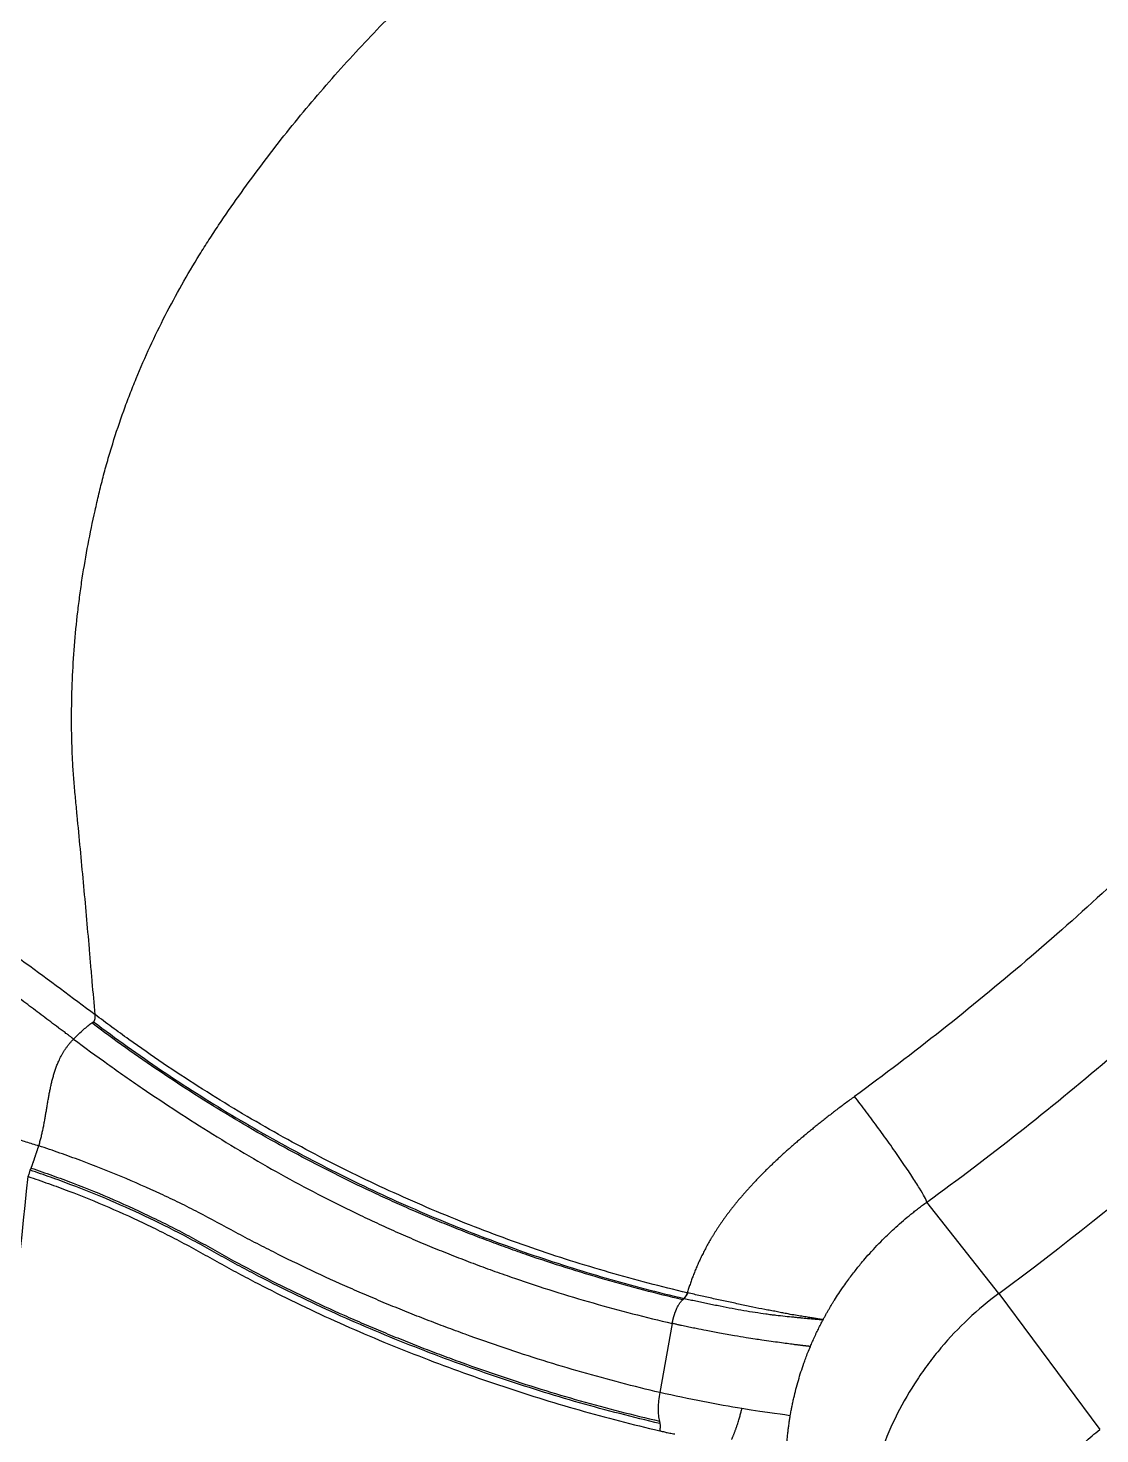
# Model space of a CAD drawing. Extents: x 409 to 498, y 628 to 778.
# Drawn here: x 424.13 to 436.64, y 697.98 to 714.4 of the extents above; entities that cross this region are included whole.
import ezdxf

# ---------------------------------------------------------------- set-up
doc = ezdxf.new("R2010")
doc.units = 0
doc.header["$MEASUREMENT"] = 0
doc.layers.add('1', color=4, linetype='Continuous')
doc.layers.add('GEOMETRY', color=4, linetype='Continuous', lineweight=25)

# ---------------------------------------------------------------- blocks, each defined once
blk = doc.blocks.new('2026_PULSE')
at = {"layer": 'GEOMETRY'}
for p, q in [((16.296, 57.817), (16.316, 57.83)), ((26.889, 54.657), (26.047, 55.724)), ((26.889, 54.657), (28.067, 53.066)), ((23.073, 54.307), (22.928, 53.5)), ((22.923, 53.165), (22.93, 53.137))]:
    blk.add_line(p, q, dxfattribs=at)
at = {"layer": 'GEOMETRY', "flags": 128}
blk.add_lwpolyline([(15.577, 56.095), (15.582, 56.108), (15.587, 56.121)], dxfattribs=at)
at = {"layer": 'GEOMETRY'}
blk.add_arc((4.223, 85.257), 38.08, 306.5278, 323.1364, dxfattribs=at)
for points, knots in [([(27.652, 77.976), (27.386, 77.991), (27.12, 77.998), (26.719, 77.996), (26.586, 77.994), (26.385, 77.987), (26.318, 77.985), (26.185, 77.978), (26.118, 77.974), (25.517, 77.937), (24.989, 77.872), (24.205, 77.731), (23.946, 77.677), (23.623, 77.6), (23.558, 77.584), (23.429, 77.551), (23.365, 77.534), (23.171, 77.483), (23.042, 77.446), (22.656, 77.331), (22.399, 77.247), (22.078, 77.132), (22.014, 77.108), (21.886, 77.06), (21.822, 77.036), (21.63, 76.961), (21.503, 76.909), (21.124, 76.749), (20.874, 76.636), (20.381, 76.396), (20.138, 76.27), (19.777, 76.071), (19.658, 76.003), (19.421, 75.864), (19.303, 75.792), (19.069, 75.647), (18.953, 75.572), (18.723, 75.42), (18.608, 75.343), (18.267, 75.106), (18.043, 74.941), (17.768, 74.729), (17.713, 74.686), (17.603, 74.599), (17.549, 74.556), (17.387, 74.424), (17.28, 74.335), (16.753, 73.886), (16.35, 73.508), (15.585, 72.717), (15.221, 72.303), (14.705, 71.656), (14.538, 71.436), (14.295, 71.099), (14.215, 70.985), (14.098, 70.813), (14.059, 70.755), (13.982, 70.639), (13.943, 70.581), (13.83, 70.405), (13.756, 70.288), (13.612, 70.051), (13.541, 69.932), (13.335, 69.574), (13.205, 69.332), (12.958, 68.845), (12.841, 68.598), (12.621, 68.102), (12.518, 67.851), (12.325, 67.345), (12.236, 67.09), (12.113, 66.703), (12.073, 66.573), (12.017, 66.378), (11.999, 66.313), (11.963, 66.183), (11.946, 66.118), (11.913, 65.988), (11.896, 65.923), (11.865, 65.793), (11.849, 65.728), (11.805, 65.533), (11.777, 65.402), (11.699, 65.011), (11.654, 64.749), (11.543, 63.96), (11.5, 63.43), (11.484, 62.763), (11.483, 62.629), (11.485, 62.361), (11.488, 62.227), (11.502, 61.825), (11.52, 61.557), (11.546, 61.289)], [0, 0, 0, 0, 0.03125, 0.03125, 0.046875, 0.046875, 0.054687, 0.054687, 0.0625, 0.0625, 0.125, 0.125, 0.15625, 0.15625, 0.164062, 0.164062, 0.171875, 0.171875, 0.1875, 0.1875, 0.21875, 0.21875, 0.226562, 0.226562, 0.234375, 0.234375, 0.25, 0.25, 0.28125, 0.28125, 0.3125, 0.3125, 0.328125, 0.328125, 0.34375, 0.34375, 0.359375, 0.359375, 0.375, 0.375, 0.40625, 0.40625, 0.414062, 0.414062, 0.421875, 0.421875, 0.4375, 0.4375, 0.5, 0.5, 0.5625, 0.5625, 0.59375, 0.59375, 0.609375, 0.609375, 0.617187, 0.617187, 0.625, 0.625, 0.640625, 0.640625, 0.65625, 0.65625, 0.6875, 0.6875, 0.71875, 0.71875, 0.75, 0.75, 0.78125, 0.78125, 0.796875, 0.796875, 0.804688, 0.804688, 0.8125, 0.8125, 0.820313, 0.820313, 0.828125, 0.828125, 0.84375, 0.84375, 0.875, 0.875, 0.9375, 0.9375, 0.953125, 0.953125, 0.96875, 0.96875, 1, 1, 1, 1]), ([(16.334, 57.915), (16.323, 58.042), (16.312, 58.17), (16.295, 58.363), (16.289, 58.427), (16.278, 58.555), (16.273, 58.619), (16.245, 58.941), (16.222, 59.2), (16.174, 59.719), (16.15, 59.979), (16.118, 60.306), (16.112, 60.372), (16.099, 60.503), (16.093, 60.568), (16.083, 60.7), (16.078, 60.766), (16.07, 60.898), (16.067, 60.964), (16.063, 61.096), (16.061, 61.162), (16.059, 61.295), (16.059, 61.361), (16.06, 61.56), (16.063, 61.693), (16.08, 62.09), (16.101, 62.354), (16.139, 62.683), (16.148, 62.749), (16.165, 62.881), (16.174, 62.946), (16.205, 63.144), (16.227, 63.275), (16.277, 63.537), (16.304, 63.668), (16.348, 63.865), (16.363, 63.93), (16.394, 64.061), (16.41, 64.126), (16.444, 64.257), (16.462, 64.322), (16.499, 64.453), (16.519, 64.518), (16.579, 64.712), (16.622, 64.84), (16.691, 65.031), (16.715, 65.094), (16.751, 65.189), (16.763, 65.22), (16.788, 65.283), (16.801, 65.314), (16.865, 65.47), (16.919, 65.594), (17.089, 65.961), (17.213, 66.202), (17.413, 66.557), (17.482, 66.674), (17.59, 66.848), (17.626, 66.906), (17.701, 67.021), (17.738, 67.078), (17.853, 67.249), (17.932, 67.363), (18.092, 67.588), (18.173, 67.7), (18.421, 68.031), (18.591, 68.247), (18.942, 68.67), (19.122, 68.877), (19.492, 69.282), (19.682, 69.48), (20.072, 69.867), (20.271, 70.057), (20.681, 70.426), (20.89, 70.606), (21.158, 70.826), (21.212, 70.869), (21.321, 70.956), (21.375, 70.999), (21.539, 71.126), (21.648, 71.209), (21.87, 71.372), (21.981, 71.452), (22.15, 71.57), (22.206, 71.609), (22.319, 71.686), (22.376, 71.724), (22.547, 71.837), (22.662, 71.91), (22.895, 72.051), (23.013, 72.119), (23.37, 72.315), (23.614, 72.437), (23.925, 72.577), (23.987, 72.604), (24.113, 72.657), (24.177, 72.683), (24.367, 72.759), (24.495, 72.806), (24.751, 72.895), (24.879, 72.937), (25.072, 72.994), (25.137, 73.012), (25.266, 73.047), (25.331, 73.064), (25.655, 73.144), (25.916, 73.2), (26.309, 73.271), (26.44, 73.293), (26.604, 73.316), (26.637, 73.321), (26.703, 73.33), (26.736, 73.334), (26.835, 73.346), (26.901, 73.354), (27.099, 73.375), (27.231, 73.387), (27.431, 73.401), (27.497, 73.405), (27.63, 73.412), (27.696, 73.415), (28.028, 73.425), (28.291, 73.424), (28.683, 73.406), (28.814, 73.398), (29.009, 73.381), (29.074, 73.375), (29.203, 73.361), (29.268, 73.353), (29.462, 73.329), (29.591, 73.312), (29.849, 73.275), (29.977, 73.256), (30.233, 73.218), (30.361, 73.199), (30.617, 73.162), (30.744, 73.143), (31.126, 73.088), (31.38, 73.052), (31.633, 73.016)], [0, 0, 0, 0, 0.015625, 0.015625, 0.023437, 0.023437, 0.03125, 0.03125, 0.0625, 0.0625, 0.09375, 0.09375, 0.101562, 0.101562, 0.109375, 0.109375, 0.117187, 0.117187, 0.125, 0.125, 0.132812, 0.132812, 0.140625, 0.140625, 0.15625, 0.15625, 0.1875, 0.1875, 0.195312, 0.195312, 0.203125, 0.203125, 0.21875, 0.21875, 0.234375, 0.234375, 0.242188, 0.242188, 0.25, 0.25, 0.257813, 0.257813, 0.265625, 0.265625, 0.28125, 0.28125, 0.289062, 0.289062, 0.292969, 0.292969, 0.296875, 0.296875, 0.3125, 0.3125, 0.34375, 0.34375, 0.359375, 0.359375, 0.367188, 0.367188, 0.375, 0.375, 0.390625, 0.390625, 0.40625, 0.40625, 0.4375, 0.4375, 0.46875, 0.46875, 0.5, 0.5, 0.53125, 0.53125, 0.5625, 0.5625, 0.570313, 0.570313, 0.578125, 0.578125, 0.59375, 0.59375, 0.609375, 0.609375, 0.617188, 0.617188, 0.625, 0.625, 0.640625, 0.640625, 0.65625, 0.65625, 0.6875, 0.6875, 0.695313, 0.695313, 0.703125, 0.703125, 0.71875, 0.71875, 0.734375, 0.734375, 0.742187, 0.742187, 0.75, 0.75, 0.78125, 0.78125, 0.796875, 0.796875, 0.800781, 0.800781, 0.804687, 0.804687, 0.8125, 0.8125, 0.828125, 0.828125, 0.835937, 0.835937, 0.84375, 0.84375, 0.875, 0.875, 0.890625, 0.890625, 0.898437, 0.898437, 0.90625, 0.90625, 0.921875, 0.921875, 0.9375, 0.9375, 0.953125, 0.953125, 0.96875, 0.96875, 1, 1, 1, 1]), ([(32.398, 64.107), (31.889, 63.42), (31.356, 62.757), (30.247, 61.475), (29.669, 60.856), (28.47, 59.665), (27.848, 59.091), (26.559, 57.99), (25.893, 57.462), (25.203, 56.957)], [0, 0, 0, 0, 0.25, 0.25, 0.5, 0.5, 0.75, 0.75, 1, 1, 1, 1]), ([(26.047, 55.724), (26.775, 56.253), (27.478, 56.808), (28.837, 57.965), (29.492, 58.569), (30.755, 59.823), (31.363, 60.475), (32.53, 61.827), (33.089, 62.528), (33.624, 63.254)], [0, 0, 0, 0, 0.25, 0.25, 0.5, 0.5, 0.75, 0.75, 1, 1, 1, 1]), ([(11.546, 61.289), (11.548, 61.288), (11.576, 61.27), (11.664, 61.212), (11.84, 61.095), (12.098, 60.922), (12.397, 60.721), (12.73, 60.494), (13.091, 60.246), (13.473, 59.981), (14.003, 59.611), (14.689, 59.124), (15.521, 58.521), (16.066, 58.116), (16.334, 57.915)], [0, 0, 0, 0, 0.0017715, 0.0330215, 0.0955215, 0.1580215, 0.2205215, 0.2830215, 0.3455215, 0.4080215, 0.4705215, 0.5955215, 0.7205215, 0.8455215, 0.8455215, 0.8455215, 0.8455215]), ([(16.082, 57.628), (16.081, 57.628), (16.08, 57.629), (16.078, 57.631), (16.074, 57.634), (16.069, 57.638), (16.061, 57.643), (16.053, 57.65), (16.043, 57.658), (16.029, 57.668), (16.012, 57.68), (15.985, 57.701), (15.949, 57.728), (15.86, 57.794), (15.726, 57.895), (15.547, 58.03), (15.307, 58.211), (15.008, 58.437), (14.617, 58.733), (14.199, 59.05), (13.763, 59.378), (13.389, 59.659), (13.071, 59.895), (12.805, 60.091), (12.557, 60.271), (12.368, 60.405), (12.228, 60.503), (12.128, 60.573), (12.033, 60.637), (11.959, 60.686), (11.905, 60.721), (11.868, 60.745), (11.832, 60.768), (11.798, 60.79), (11.764, 60.811), (11.732, 60.831), (11.7, 60.85), (11.67, 60.868), (11.651, 60.879), (11.641, 60.885)], [0, 0, 0, 0, 0.000146, 0.000569, 0.001269, 0.002245, 0.003499, 0.00503, 0.006837, 0.008921, 0.01227, 0.01562, 0.023439, 0.031251, 0.062509, 0.093901, 0.12502, 0.187708, 0.25, 0.332661, 0.415816, 0.49991, 0.56206, 0.624915, 0.687203, 0.749925, 0.781036, 0.812234, 0.843538, 0.87496, 0.888935, 0.902888, 0.916817, 0.930726, 0.944613, 0.958482, 0.972334, 0.986173, 1, 1, 1, 1]), ([(16.082, 57.628), (16.122, 57.669), (16.161, 57.706), (16.233, 57.77), (16.267, 57.796), (16.296, 57.817)], [0, 0, 0, 0, 0.5, 0.5, 1, 1, 1, 1]), ([(23.195, 54.583), (22.892, 54.654), (22.436, 54.773), (21.986, 54.909), (21.685, 55.004), (21.535, 55.053), (21.311, 55.131), (21.161, 55.183), (20.939, 55.265), (20.716, 55.35), (20.494, 55.438), (20.274, 55.528), (20.054, 55.622), (19.834, 55.72), (19.688, 55.786), (19.324, 55.956), (19.037, 56.099), (18.469, 56.401), (18.188, 56.559), (17.773, 56.809), (17.636, 56.894), (17.362, 57.068), (17.227, 57.157), (16.823, 57.429), (16.558, 57.619), (16.296, 57.817)], [0, 0, 0, 0, 0.125, 0.1875, 0.1875, 0.25, 0.25, 0.28125, 0.3125, 0.34375, 0.375, 0.40625, 0.4375, 0.46875, 0.5, 0.5, 0.625, 0.625, 0.75, 0.75, 0.8125, 0.8125, 0.875, 0.875, 1, 1, 1, 1]), ([(16.316, 57.83), (16.317, 57.83), (16.318, 57.832), (16.321, 57.834), (16.323, 57.837), (16.325, 57.839), (16.326, 57.843), (16.328, 57.846), (16.329, 57.85), (16.331, 57.854), (16.332, 57.858), (16.333, 57.862), (16.333, 57.867), (16.334, 57.872), (16.334, 57.877), (16.335, 57.882), (16.335, 57.887), (16.335, 57.892), (16.335, 57.898), (16.334, 57.903), (16.334, 57.909), (16.334, 57.913), (16.334, 57.915)], [0, 0, 0, 0, 0.049714, 0.098854, 0.147589, 0.196074, 0.244448, 0.292834, 0.34134, 0.390057, 0.439059, 0.488407, 0.538141, 0.588263, 0.638761, 0.689612, 0.740788, 0.79225, 0.843954, 0.895851, 0.947886, 1, 1, 1, 1]), ([(16.316, 57.83), (16.576, 57.633), (16.841, 57.444), (17.379, 57.081), (17.652, 56.907), (18.207, 56.574), (18.487, 56.416), (19.056, 56.114), (19.343, 55.971), (19.923, 55.701), (20.215, 55.574), (20.805, 55.335), (21.102, 55.224), (21.699, 55.018), (21.999, 54.923), (22.602, 54.749), (22.905, 54.67), (23.208, 54.599)], [0, 0, 0, 0, 0.125, 0.125, 0.25, 0.25, 0.375, 0.375, 0.5, 0.5, 0.625, 0.625, 0.75, 0.75, 0.875, 0.875, 1, 1, 1, 1]), ([(23.249, 54.664), (22.944, 54.735), (22.641, 54.815), (22.035, 54.99), (21.734, 55.085), (21.134, 55.292), (20.837, 55.404), (20.393, 55.584), (20.245, 55.646), (19.952, 55.774), (19.806, 55.84), (19.369, 56.043), (19.081, 56.187), (18.511, 56.491), (18.23, 56.651), (17.674, 56.986), (17.4, 57.161), (16.995, 57.435), (16.861, 57.529), (16.662, 57.671), (16.563, 57.743), (16.464, 57.816), (16.399, 57.865), (16.366, 57.89), (16.334, 57.915)], [0, 0, 0, 0, 0.125, 0.125, 0.25, 0.25, 0.375, 0.375, 0.4375, 0.4375, 0.5, 0.5, 0.625, 0.625, 0.75, 0.75, 0.875, 0.875, 0.9375, 0.9375, 0.96875, 0.984375, 0.984375, 1, 1, 1, 1]), ([(15.675, 56.381), (15.678, 56.389), (15.683, 56.405), (15.69, 56.43), (15.696, 56.454), (15.703, 56.479), (15.709, 56.504), (15.715, 56.529), (15.72, 56.553), (15.726, 56.578), (15.731, 56.603), (15.736, 56.628), (15.74, 56.654), (15.745, 56.679), (15.749, 56.704), (15.754, 56.729), (15.758, 56.754), (15.762, 56.779), (15.767, 56.804), (15.771, 56.829), (15.775, 56.854), (15.779, 56.879), (15.783, 56.904), (15.788, 56.929), (15.792, 56.953), (15.797, 56.978), (15.801, 57.003), (15.806, 57.027), (15.811, 57.052), (15.816, 57.076), (15.822, 57.1), (15.827, 57.124), (15.833, 57.148), (15.84, 57.172), (15.846, 57.196), (15.853, 57.219), (15.86, 57.242), (15.868, 57.266), (15.876, 57.289), (15.884, 57.311), (15.893, 57.334), (15.904, 57.359), (15.916, 57.386), (15.93, 57.415), (15.945, 57.443), (15.961, 57.471), (15.978, 57.499), (15.996, 57.526), (16.016, 57.552), (16.036, 57.578), (16.058, 57.604), (16.074, 57.62), (16.082, 57.628)], [0, 0, 0, 0, 0.019262, 0.038524, 0.057787, 0.077053, 0.096323, 0.115598, 0.134876, 0.154156, 0.173437, 0.192717, 0.211992, 0.231259, 0.250515, 0.269756, 0.288978, 0.308182, 0.327364, 0.346522, 0.365655, 0.38476, 0.403834, 0.422874, 0.441876, 0.460838, 0.479756, 0.498627, 0.517446, 0.536212, 0.554925, 0.573584, 0.592191, 0.610745, 0.629248, 0.6477, 0.666102, 0.684456, 0.702764, 0.721026, 0.739246, 0.757425, 0.781601, 0.805731, 0.829835, 0.853937, 0.878061, 0.902235, 0.926486, 0.950843, 0.975337, 1, 1, 1, 1]), ([(16.082, 57.628), (16.214, 57.529), (16.347, 57.432), (16.548, 57.288), (16.615, 57.241), (16.749, 57.147), (16.817, 57.1), (17.02, 56.962), (17.156, 56.871), (17.431, 56.692), (17.569, 56.604), (17.847, 56.432), (17.987, 56.347), (18.27, 56.181), (18.412, 56.099), (18.842, 55.862), (19.133, 55.712), (19.503, 55.536), (19.651, 55.466), (19.875, 55.365), (20.099, 55.268), (20.323, 55.175), (20.549, 55.085), (20.776, 54.998), (21.003, 54.914), (21.155, 54.861), (21.384, 54.782), (21.537, 54.731), (21.843, 54.635), (22.302, 54.497), (22.765, 54.378), (23.073, 54.307)], [0, 0, 0, 0, 0.0625, 0.0625, 0.09375, 0.09375, 0.125, 0.125, 0.1875, 0.1875, 0.25, 0.25, 0.3125, 0.3125, 0.375, 0.375, 0.5, 0.5, 0.53125, 0.5625, 0.59375, 0.625, 0.65625, 0.6875, 0.71875, 0.75, 0.75, 0.8125, 0.8125, 0.875, 1, 1, 1, 1]), ([(12.211, 57.46), (12.211, 57.46), (12.212, 57.459), (12.215, 57.459), (12.219, 57.458), (12.228, 57.456), (12.245, 57.453), (12.281, 57.446), (12.335, 57.434), (12.404, 57.418), (12.5, 57.394), (12.63, 57.359), (12.818, 57.306), (13.045, 57.238), (13.315, 57.154), (13.582, 57.068), (13.839, 56.985), (14.079, 56.906), (14.327, 56.824), (14.521, 56.76), (14.654, 56.715), (14.725, 56.692), (14.796, 56.669), (14.867, 56.645), (14.939, 56.621), (15.011, 56.598), (15.084, 56.574), (15.157, 56.55), (15.23, 56.526), (15.303, 56.502), (15.377, 56.478), (15.451, 56.453), (15.526, 56.429), (15.6, 56.405), (15.65, 56.389), (15.675, 56.381)], [0, 0, 0, 0, 0.0010046, 0.0020096, 0.0040189, 0.0080356, 0.0160608, 0.0320794, 0.0639955, 0.0958997, 0.1274008, 0.1903384, 0.2528372, 0.3351952, 0.4176665, 0.5005722, 0.5622651, 0.6240273, 0.6858882, 0.7479186, 0.764629, 0.7813432, 0.7980635, 0.8147923, 0.8315317, 0.8482841, 0.8650513, 0.8818352, 0.8986377, 0.915461, 0.9323074, 0.94918, 0.9660831, 0.9830212, 1, 1, 1, 1]), ([(25.203, 56.957), (25.185, 56.944), (25.149, 56.918), (25.096, 56.879), (25.045, 56.84), (24.994, 56.802), (24.944, 56.763), (24.896, 56.726), (24.848, 56.688), (24.801, 56.651), (24.755, 56.614), (24.71, 56.578), (24.665, 56.541), (24.622, 56.505), (24.58, 56.47), (24.538, 56.434), (24.497, 56.399), (24.458, 56.364), (24.419, 56.33), (24.38, 56.296), (24.343, 56.262), (24.307, 56.228), (24.271, 56.194), (24.236, 56.161), (24.202, 56.128), (24.168, 56.095), (24.136, 56.063), (24.104, 56.03), (24.073, 55.998), (24.042, 55.966), (24.012, 55.935), (23.984, 55.903), (23.955, 55.872), (23.928, 55.841), (23.901, 55.81), (23.874, 55.779), (23.849, 55.749), (23.824, 55.719), (23.8, 55.689), (23.776, 55.659), (23.753, 55.629), (23.731, 55.6), (23.709, 55.571), (23.688, 55.542), (23.667, 55.513), (23.647, 55.484), (23.627, 55.455), (23.608, 55.427), (23.59, 55.399), (23.572, 55.371), (23.554, 55.343), (23.538, 55.315), (23.521, 55.287), (23.505, 55.26), (23.49, 55.233), (23.475, 55.205), (23.46, 55.178), (23.446, 55.151), (23.433, 55.125), (23.419, 55.098), (23.407, 55.072), (23.394, 55.045), (23.382, 55.019), (23.371, 54.993), (23.359, 54.967), (23.348, 54.941), (23.338, 54.915), (23.328, 54.89), (23.318, 54.864), (23.308, 54.839), (23.299, 54.814), (23.29, 54.788), (23.281, 54.763), (23.273, 54.738), (23.265, 54.713), (23.257, 54.689), (23.252, 54.672), (23.249, 54.664)], [0, 0, 0, 0, 0.021034, 0.041759, 0.062181, 0.082303, 0.102129, 0.121663, 0.140911, 0.159875, 0.17856, 0.19697, 0.215109, 0.232982, 0.250593, 0.267946, 0.285044, 0.301893, 0.318497, 0.33486, 0.350985, 0.366878, 0.382542, 0.397982, 0.413202, 0.428207, 0.443, 0.457585, 0.471968, 0.486152, 0.500141, 0.51394, 0.527553, 0.540984, 0.554238, 0.567318, 0.580228, 0.592973, 0.605557, 0.617982, 0.63025, 0.642369, 0.654341, 0.666172, 0.677864, 0.689422, 0.70085, 0.712151, 0.723329, 0.734388, 0.745332, 0.756163, 0.766887, 0.777506, 0.788024, 0.798444, 0.808769, 0.819003, 0.82915, 0.839212, 0.849192, 0.859093, 0.868919, 0.878672, 0.888355, 0.897971, 0.907523, 0.917012, 0.926442, 0.935815, 0.945132, 0.954397, 0.963611, 0.972776, 0.981895, 0.990969, 1, 1, 1, 1]), ([(26.047, 55.724), (26.044, 55.736), (26.035, 55.756), (26.006, 55.811), (25.986, 55.845), (25.935, 55.928), (25.905, 55.975), (25.837, 56.08), (25.798, 56.137), (25.715, 56.258), (25.671, 56.322), (25.578, 56.453), (25.53, 56.519), (25.434, 56.651), (25.386, 56.716), (25.292, 56.841), (25.246, 56.901), (25.203, 56.957)], [0, 0, 0, 0, 0.125, 0.125, 0.25, 0.25, 0.375, 0.375, 0.5, 0.5, 0.625, 0.625, 0.75, 0.75, 0.875, 0.875, 1, 1, 1, 1]), ([(15.587, 56.121), (15.587, 56.122), (15.589, 56.125), (15.591, 56.131), (15.592, 56.136), (15.595, 56.142), (15.597, 56.147), (15.599, 56.154), (15.601, 56.16), (15.604, 56.167), (15.606, 56.174), (15.608, 56.181), (15.611, 56.188), (15.614, 56.195), (15.616, 56.203), (15.619, 56.211), (15.622, 56.219), (15.624, 56.227), (15.627, 56.235), (15.63, 56.243), (15.633, 56.252), (15.636, 56.26), (15.638, 56.269), (15.641, 56.277), (15.644, 56.286), (15.647, 56.294), (15.65, 56.303), (15.653, 56.311), (15.655, 56.319), (15.658, 56.328), (15.661, 56.336), (15.663, 56.344), (15.666, 56.352), (15.668, 56.359), (15.671, 56.367), (15.673, 56.374), (15.674, 56.379), (15.675, 56.381)], [0, 0, 0, 0, 0.028575, 0.057152, 0.085732, 0.114312, 0.142892, 0.171471, 0.200049, 0.228626, 0.257201, 0.285776, 0.31435, 0.342924, 0.3715, 0.40008, 0.428664, 0.457255, 0.485856, 0.514469, 0.543092, 0.571721, 0.600349, 0.628971, 0.657585, 0.686186, 0.714773, 0.743344, 0.7719, 0.80044, 0.828966, 0.857481, 0.885986, 0.914487, 0.942986, 0.971489, 1, 1, 1, 1]), ([(22.928, 53.5), (22.626, 53.57), (22.322, 53.65), (21.867, 53.78), (21.716, 53.825), (21.413, 53.92), (21.262, 53.969), (20.959, 54.072), (20.807, 54.125), (20.581, 54.207), (20.506, 54.235), (20.356, 54.291), (20.28, 54.32), (20.13, 54.378), (20.054, 54.408), (19.905, 54.468), (19.83, 54.498), (19.68, 54.56), (19.606, 54.592), (19.456, 54.656), (19.381, 54.688), (19.156, 54.787), (19.007, 54.855), (18.711, 54.995), (18.563, 55.067), (18.343, 55.178), (18.27, 55.215), (18.124, 55.291), (18.051, 55.33), (17.833, 55.447), (17.689, 55.526), (17.469, 55.64), (17.395, 55.677), (17.247, 55.75), (17.172, 55.785), (16.946, 55.89), (16.793, 55.958), (16.483, 56.087), (16.326, 56.15), (16.085, 56.239), (16.004, 56.268), (15.841, 56.325), (15.759, 56.354), (15.675, 56.381)], [0, 0, 0, 0, 0.125, 0.125, 0.1875, 0.1875, 0.25, 0.25, 0.3125, 0.3125, 0.34375, 0.34375, 0.375, 0.375, 0.40625, 0.40625, 0.4375, 0.4375, 0.46875, 0.46875, 0.5, 0.5, 0.5625, 0.5625, 0.625, 0.625, 0.65625, 0.65625, 0.6875, 0.6875, 0.75, 0.75, 0.78125, 0.78125, 0.8125, 0.8125, 0.875, 0.875, 0.9375, 0.9375, 0.96875, 0.96875, 1, 1, 1, 1]), ([(15.557, 33.428), (15.44, 34.498), (15.34, 35.583), (15.198, 37.456), (15.086, 39.201), (15.017, 40.964), (14.968, 42.873), (14.949, 44.316), (14.959, 45.758), (14.985, 47.617), (15.029, 48.968), (15.1, 50.364), (15.201, 52.297), (15.354, 54.207), (15.552, 56.023)], [0, 0, 0, 0, 0.1461188, 0.1461188, 0.25, 0.3774871, 0.3774871, 0.5, 0.5658226, 0.5658226, 0.7427713, 0.7427713, 0.75, 0.9977418, 0.9977418, 0.9977418, 0.9977418]), ([(15.552, 56.023), (15.557, 56.037), (15.562, 56.051), (15.57, 56.076), (15.574, 56.087), (15.577, 56.095)], [0, 0, 0, 0, 0.5, 0.5, 1, 1, 1, 1]), ([(15.552, 56.023), (15.591, 56.009), (15.631, 55.996), (15.71, 55.968), (15.75, 55.954), (15.868, 55.912), (15.947, 55.883), (16.183, 55.793), (16.338, 55.73), (16.647, 55.598), (16.799, 55.528), (17.026, 55.419), (17.101, 55.381), (17.251, 55.305), (17.325, 55.267), (17.473, 55.187), (17.547, 55.146), (17.693, 55.065), (17.766, 55.024), (17.913, 54.942), (17.987, 54.902), (18.135, 54.824), (18.209, 54.785), (18.433, 54.67), (18.583, 54.595), (18.885, 54.45), (19.037, 54.38), (19.342, 54.243), (19.496, 54.177), (19.803, 54.048), (19.958, 53.986), (20.268, 53.866), (20.423, 53.808), (20.734, 53.695), (20.89, 53.64), (21.203, 53.535), (21.359, 53.484), (21.672, 53.387), (21.829, 53.34), (22.143, 53.251), (22.3, 53.208), (22.614, 53.127), (22.77, 53.089), (22.927, 53.052)], [0, 0, 0, 0, 0.015625, 0.015625, 0.03125, 0.03125, 0.0625, 0.0625, 0.125, 0.125, 0.1875, 0.1875, 0.21875, 0.21875, 0.25, 0.25, 0.28125, 0.28125, 0.3125, 0.3125, 0.34375, 0.34375, 0.375, 0.375, 0.4375, 0.4375, 0.5, 0.5, 0.5625, 0.5625, 0.625, 0.625, 0.6875, 0.6875, 0.75, 0.75, 0.8125, 0.8125, 0.875, 0.875, 0.9375, 0.9375, 1, 1, 1, 1]), ([(22.93, 53.137), (22.773, 53.174), (22.617, 53.212), (22.304, 53.293), (22.148, 53.335), (21.835, 53.424), (21.679, 53.471), (21.367, 53.568), (21.211, 53.618), (20.899, 53.724), (20.744, 53.778), (20.434, 53.89), (20.279, 53.949), (19.97, 54.069), (19.816, 54.131), (19.51, 54.259), (19.357, 54.325), (19.053, 54.461), (18.901, 54.531), (18.601, 54.676), (18.451, 54.751), (18.228, 54.866), (18.154, 54.905), (18.007, 54.983), (17.933, 55.023), (17.787, 55.104), (17.714, 55.145), (17.568, 55.227), (17.495, 55.267), (17.273, 55.385), (17.124, 55.46), (16.822, 55.604), (16.669, 55.674), (16.362, 55.805), (16.207, 55.868), (15.972, 55.957), (15.893, 55.986), (15.775, 56.028), (15.736, 56.041), (15.657, 56.069), (15.617, 56.082), (15.577, 56.095)], [0, 0, 0, 0, 0.0625, 0.0625, 0.125, 0.125, 0.1875, 0.1875, 0.25, 0.25, 0.3125, 0.3125, 0.375, 0.375, 0.4375, 0.4375, 0.5, 0.5, 0.5625, 0.5625, 0.625, 0.625, 0.65625, 0.65625, 0.6875, 0.6875, 0.71875, 0.71875, 0.75, 0.75, 0.8125, 0.8125, 0.875, 0.875, 0.9375, 0.9375, 0.96875, 0.96875, 0.984375, 0.984375, 1, 1, 1, 1]), ([(15.587, 56.121), (15.629, 56.107), (15.67, 56.092), (15.753, 56.064), (15.794, 56.049), (15.916, 56.006), (15.997, 55.976), (16.238, 55.883), (16.396, 55.819), (16.706, 55.685), (16.859, 55.615), (17.085, 55.505), (17.16, 55.468), (17.309, 55.392), (17.383, 55.353), (17.53, 55.274), (17.603, 55.233), (17.75, 55.151), (17.823, 55.11), (18.042, 54.989), (18.19, 54.911), (18.487, 54.758), (18.637, 54.684), (18.937, 54.54), (19.089, 54.47), (19.317, 54.369), (19.393, 54.335), (19.545, 54.27), (19.621, 54.238), (19.773, 54.175), (19.849, 54.144), (20.002, 54.082), (20.078, 54.052), (20.231, 53.993), (20.308, 53.964), (20.461, 53.906), (20.538, 53.878), (20.768, 53.795), (20.922, 53.741), (21.23, 53.638), (21.384, 53.588), (21.692, 53.492), (21.845, 53.447), (22.308, 53.316), (22.616, 53.236), (22.923, 53.165)], [0, 0, 0, 0, 0.015625, 0.015625, 0.03125, 0.03125, 0.0625, 0.0625, 0.125, 0.125, 0.1875, 0.1875, 0.21875, 0.21875, 0.25, 0.25, 0.28125, 0.28125, 0.3125, 0.3125, 0.375, 0.375, 0.4375, 0.4375, 0.5, 0.5, 0.53125, 0.53125, 0.5625, 0.5625, 0.59375, 0.59375, 0.625, 0.625, 0.65625, 0.65625, 0.6875, 0.6875, 0.75, 0.75, 0.8125, 0.8125, 0.875, 0.875, 1, 1, 1, 1]), ([(24.836, 54.35), (24.842, 54.361), (24.854, 54.384), (24.872, 54.417), (24.891, 54.45), (24.909, 54.482), (24.928, 54.514), (24.948, 54.546), (24.977, 54.593), (25.019, 54.659), (25.071, 54.736), (25.136, 54.826), (25.208, 54.921), (25.287, 55.019), (25.391, 55.139), (25.52, 55.276), (25.661, 55.41), (25.772, 55.509), (25.846, 55.57), (25.905, 55.617), (25.95, 55.652), (25.997, 55.688), (26.03, 55.712), (26.047, 55.724)], [0, 0, 0, 0, 0.020773, 0.041425, 0.061955, 0.082364, 0.102652, 0.122819, 0.142864, 0.193124, 0.250011, 0.294858, 0.375013, 0.4449, 0.500015, 0.634226, 0.749992, 0.813902, 0.874995, 0.904202, 0.934771, 0.966704, 1, 1, 1, 1]), ([(23.073, 54.307), (23.074, 54.31), (23.075, 54.317), (23.078, 54.328), (23.08, 54.338), (23.082, 54.348), (23.085, 54.358), (23.087, 54.368), (23.09, 54.378), (23.092, 54.388), (23.095, 54.397), (23.098, 54.406), (23.101, 54.416), (23.104, 54.425), (23.107, 54.433), (23.11, 54.442), (23.114, 54.451), (23.117, 54.459), (23.12, 54.467), (23.128, 54.485), (23.141, 54.511), (23.155, 54.535), (23.166, 54.551), (23.173, 54.56), (23.18, 54.569), (23.188, 54.577), (23.193, 54.581), (23.195, 54.583)], [0, 0, 0, 0, 0.029836, 0.05933, 0.088502, 0.117374, 0.145968, 0.174305, 0.202405, 0.230289, 0.257977, 0.285484, 0.312825, 0.340012, 0.367051, 0.393945, 0.420696, 0.447308, 0.473787, 0.500137, 0.62803, 0.749948, 0.799332, 0.848895, 0.898779, 0.949108, 1, 1, 1, 1]), ([(23.195, 54.583), (23.198, 54.586), (23.204, 54.591), (23.21, 54.596), (23.213, 54.598)], [0, 0, 0, 0, 0.498437, 1, 1, 1, 1]), ([(23.249, 54.664), (23.243, 54.649), (23.236, 54.636), (23.222, 54.614), (23.215, 54.605), (23.208, 54.599)], [0, 0, 0, 0, 0.5, 0.5, 1, 1, 1, 1]), ([(23.208, 54.599), (23.21, 54.599), (23.211, 54.599), (23.213, 54.598), (23.213, 54.598), (23.213, 54.598), (23.213, 54.598)], [0, 0, 0, 0, 0.0001344876, 0.0001344876, 0.0001344876, 0.0001345476, 0.0001345476, 0.0001345476, 0.0001345476]), ([(23.254, 54.663), (23.248, 54.648), (23.241, 54.635), (23.227, 54.613), (23.22, 54.604), (23.213, 54.598)], [0, 0, 0, 0, 0.5, 0.5, 1, 1, 1, 1]), ([(23.213, 54.598), (23.236, 54.593), (23.258, 54.588), (23.304, 54.579), (23.327, 54.574), (23.373, 54.565), (23.397, 54.56), (23.443, 54.55), (23.467, 54.545), (23.514, 54.535), (23.537, 54.53), (23.585, 54.52), (23.609, 54.516), (23.681, 54.501), (23.728, 54.492), (23.82, 54.475), (23.865, 54.467), (23.955, 54.451), (24, 54.444), (24.086, 54.431), (24.127, 54.425), (24.188, 54.416), (24.208, 54.413), (24.247, 54.408), (24.266, 54.406), (24.322, 54.399), (24.358, 54.395), (24.426, 54.388), (24.458, 54.385), (24.504, 54.381), (24.519, 54.379), (24.548, 54.376), (24.563, 54.375), (24.604, 54.37), (24.629, 54.368), (24.676, 54.363), (24.697, 54.361), (24.726, 54.359), (24.736, 54.358), (24.753, 54.357), (24.762, 54.356), (24.785, 54.354), (24.798, 54.353), (24.814, 54.351), (24.819, 54.351), (24.828, 54.35), (24.832, 54.35), (24.835, 54.35)], [0, 0, 0, 0, 0.03125, 0.03125, 0.0625, 0.0625, 0.09375, 0.09375, 0.125, 0.125, 0.15625, 0.15625, 0.1875, 0.1875, 0.25, 0.25, 0.3125, 0.3125, 0.375, 0.375, 0.4375, 0.4375, 0.46875, 0.46875, 0.5, 0.5, 0.5625, 0.5625, 0.625, 0.625, 0.65625, 0.65625, 0.6875, 0.6875, 0.75, 0.75, 0.8125, 0.8125, 0.84375, 0.84375, 0.875, 0.875, 0.9375, 0.9375, 0.96875, 0.96875, 1, 1, 1, 1]), ([(23.254, 54.663), (23.252, 54.663), (23.251, 54.664), (23.249, 54.664), (23.249, 54.664), (23.249, 54.664), (23.249, 54.664)], [0, 0, 0, 0, 0.0001199095, 0.0001199095, 0.0001199095, 0.0001199695, 0.0001199695, 0.0001199695, 0.0001199695]), ([(24.407, 54.421), (24.388, 54.424), (24.369, 54.428), (24.329, 54.436), (24.308, 54.441), (24.266, 54.449), (24.244, 54.453), (24.2, 54.461), (24.178, 54.465), (24.11, 54.478), (24.063, 54.487), (23.99, 54.502), (23.965, 54.507), (23.915, 54.518), (23.89, 54.523), (23.815, 54.54), (23.764, 54.551), (23.686, 54.567), (23.661, 54.573), (23.608, 54.584), (23.582, 54.59), (23.505, 54.607), (23.453, 54.618), (23.378, 54.635), (23.353, 54.641), (23.303, 54.652), (23.278, 54.657), (23.254, 54.663)], [0, 0, 0, 0, 0.0625, 0.0625, 0.125, 0.125, 0.1875, 0.1875, 0.25, 0.25, 0.375, 0.375, 0.4375, 0.4375, 0.5, 0.5, 0.625, 0.625, 0.6875, 0.6875, 0.75, 0.75, 0.875, 0.875, 0.9375, 0.9375, 1, 1, 1, 1]), ([(26.889, 54.657), (26.763, 54.564), (26.644, 54.465), (26.419, 54.253), (26.312, 54.14), (26.187, 53.991), (26.162, 53.961), (26.113, 53.9), (26.09, 53.869), (26.02, 53.776), (25.975, 53.713), (25.848, 53.52), (25.771, 53.387), (25.632, 53.112), (25.57, 52.97), (25.503, 52.788), (25.49, 52.751), (25.465, 52.677), (25.453, 52.64), (25.42, 52.529), (25.4, 52.455), (25.346, 52.23), (25.318, 52.079), (25.281, 51.773), (25.271, 51.619), (25.271, 51.463)], [0, 0, 0, 0, 0.125, 0.125, 0.25, 0.25, 0.28125, 0.28125, 0.3125, 0.3125, 0.375, 0.375, 0.5, 0.5, 0.625, 0.625, 0.65625, 0.65625, 0.6875, 0.6875, 0.75, 0.75, 0.875, 0.875, 1, 1, 1, 1]), ([(24.836, 54.35), (24.833, 54.351), (24.83, 54.351), (24.823, 54.352), (24.819, 54.352), (24.806, 54.354), (24.795, 54.356), (24.772, 54.36), (24.758, 54.362), (24.729, 54.367), (24.712, 54.37), (24.677, 54.376), (24.657, 54.379), (24.615, 54.386), (24.593, 54.389), (24.544, 54.396), (24.519, 54.4), (24.465, 54.41), (24.437, 54.415), (24.407, 54.421)], [0, 0, 0, 0, 0.0625, 0.0625, 0.125, 0.125, 0.25, 0.25, 0.375, 0.375, 0.5, 0.5, 0.625, 0.625, 0.75, 0.75, 0.875, 0.875, 1, 1, 1, 1]), ([(24.687, 54.037), (24.685, 54.037), (24.683, 54.037), (24.679, 54.038), (24.674, 54.038), (24.669, 54.039), (24.663, 54.04), (24.657, 54.04), (24.65, 54.041), (24.643, 54.042), (24.635, 54.043), (24.626, 54.044), (24.617, 54.045), (24.608, 54.046), (24.597, 54.047), (24.587, 54.049), (24.575, 54.05), (24.563, 54.052), (24.55, 54.053), (24.536, 54.055), (24.522, 54.057), (24.507, 54.058), (24.473, 54.063), (24.417, 54.07), (24.329, 54.082), (24.23, 54.096), (24.133, 54.109), (24.035, 54.124), (23.93, 54.141), (23.792, 54.164), (23.635, 54.191), (23.484, 54.22), (23.381, 54.24), (23.32, 54.253), (23.286, 54.26), (23.252, 54.267), (23.217, 54.274), (23.182, 54.282), (23.146, 54.29), (23.11, 54.298), (23.086, 54.304), (23.073, 54.307)], [0, 0, 0, 0, 0.01176, 0.023674, 0.03574, 0.047957, 0.060323, 0.072835, 0.085492, 0.098292, 0.111233, 0.124312, 0.137527, 0.150877, 0.164358, 0.177969, 0.191707, 0.205569, 0.219552, 0.233655, 0.247875, 0.262209, 0.276656, 0.340237, 0.403707, 0.467061, 0.530409, 0.570944, 0.623534, 0.687954, 0.764006, 0.829516, 0.879024, 0.893047, 0.907359, 0.92197, 0.936891, 0.952136, 0.967722, 0.983671, 1, 1, 1, 1]), ([(24.687, 54.037), (24.691, 54.046), (24.699, 54.065), (24.711, 54.094), (24.724, 54.123), (24.738, 54.154), (24.756, 54.193), (24.78, 54.241), (24.807, 54.296), (24.826, 54.332), (24.836, 54.35)], [0, 0, 0, 0, 0.086457, 0.176265, 0.269426, 0.365943, 0.465816, 0.647019, 0.825078, 1, 1, 1, 1]), ([(24.452, 53.229), (24.454, 53.24), (24.457, 53.26), (24.463, 53.288), (24.467, 53.312), (24.473, 53.343), (24.482, 53.384), (24.497, 53.453), (24.518, 53.539), (24.546, 53.64), (24.577, 53.742), (24.606, 53.828), (24.633, 53.903), (24.658, 53.968), (24.677, 54.013), (24.687, 54.037)], [0, 0, 0, 0, 0.0383513, 0.0719683, 0.1008515, 0.1250018, 0.1858775, 0.2500076, 0.3734466, 0.5000029, 0.6232037, 0.749999, 0.8248503, 0.9081812, 1, 1, 1, 1]), ([(22.928, 53.5), (22.922, 53.467), (22.918, 53.435), (22.911, 53.373), (22.909, 53.343), (22.908, 53.285), (22.909, 53.258), (22.914, 53.208), (22.918, 53.185), (22.923, 53.165)], [0, 0, 0, 0, 0.25, 0.25, 0.5, 0.5, 0.75, 0.75, 1, 1, 1, 1]), ([(23.767, 52.95), (23.769, 52.953), (23.772, 52.961), (23.777, 52.971), (23.781, 52.983), (23.786, 52.995), (23.791, 53.007), (23.797, 53.02), (23.802, 53.034), (23.807, 53.048), (23.813, 53.062), (23.818, 53.077), (23.824, 53.093), (23.829, 53.109), (23.839, 53.137), (23.851, 53.177), (23.865, 53.226), (23.877, 53.27), (23.884, 53.299), (23.888, 53.312)], [0, 0, 0, 0, 0.030852, 0.063024, 0.096479, 0.131189, 0.167141, 0.204333, 0.242776, 0.282483, 0.323454, 0.36569, 0.409195, 0.453969, 0.500008, 0.644083, 0.77539, 0.894007, 1, 1, 1, 1]), ([(24.407, 52.824), (24.408, 52.834), (24.409, 52.854), (24.411, 52.883), (24.413, 52.913), (24.416, 52.943), (24.418, 52.973), (24.421, 53.002), (24.425, 53.039), (24.43, 53.082), (24.437, 53.131), (24.444, 53.18), (24.449, 53.212), (24.452, 53.229)], [0, 0, 0, 0, 0.072917, 0.14597, 0.219162, 0.292502, 0.365993, 0.439642, 0.513455, 0.637704, 0.759934, 0.875096, 1, 1, 1, 1]), ([(22.93, 53.137), (22.931, 53.127), (22.932, 53.114), (22.931, 53.085), (22.93, 53.069), (22.927, 53.052)], [0, 0, 0, 0, 0.5, 0.5, 1, 1, 1, 1]), ([(22.927, 53.052), (22.932, 53.051), (22.947, 53.048), (22.969, 53.043), (22.993, 53.037), (23.018, 53.031), (23.044, 53.026), (23.073, 53.02), (23.092, 53.017), (23.102, 53.016)], [0, 0, 0, 0, 0.088282, 0.24997, 0.384266, 0.499916, 0.674959, 0.841628, 1, 1, 1, 1]), ([(27.263, 51.463), (27.263, 51.541), (27.268, 51.618), (27.285, 51.772), (27.299, 51.848), (27.325, 51.96), (27.335, 51.998), (27.357, 52.072), (27.369, 52.109), (27.409, 52.219), (27.44, 52.291), (27.509, 52.428), (27.547, 52.495), (27.611, 52.592), (27.633, 52.624), (27.679, 52.686), (27.704, 52.717), (27.779, 52.807), (27.832, 52.863), (27.945, 52.969), (28.005, 53.019), (28.067, 53.066)], [0, 0, 0, 0, 0.125, 0.125, 0.25, 0.25, 0.3125, 0.3125, 0.375, 0.375, 0.5, 0.5, 0.625, 0.625, 0.6875, 0.6875, 0.75, 0.75, 0.875, 0.875, 1, 1, 1, 1])]:
    blk.add_open_spline(points, degree=3, knots=knots, dxfattribs=at)
for points in [[(23.888, 53.312), (23.612, 53.357), (23.269, 53.42), (22.928, 53.5)], [(24.452, 53.229), (24.409, 53.235), (24.189, 53.263), (23.888, 53.312)]]:
    blk.add_open_spline(points, degree=3, dxfattribs=at)

msp = doc.modelspace()

# ---------------------------------------------------------------- block references
at = {"layer": '1'}
msp.add_blockref('2026_PULSE', (408.577, 644.96), dxfattribs=at)

doc.saveas('drawing.dxf')
